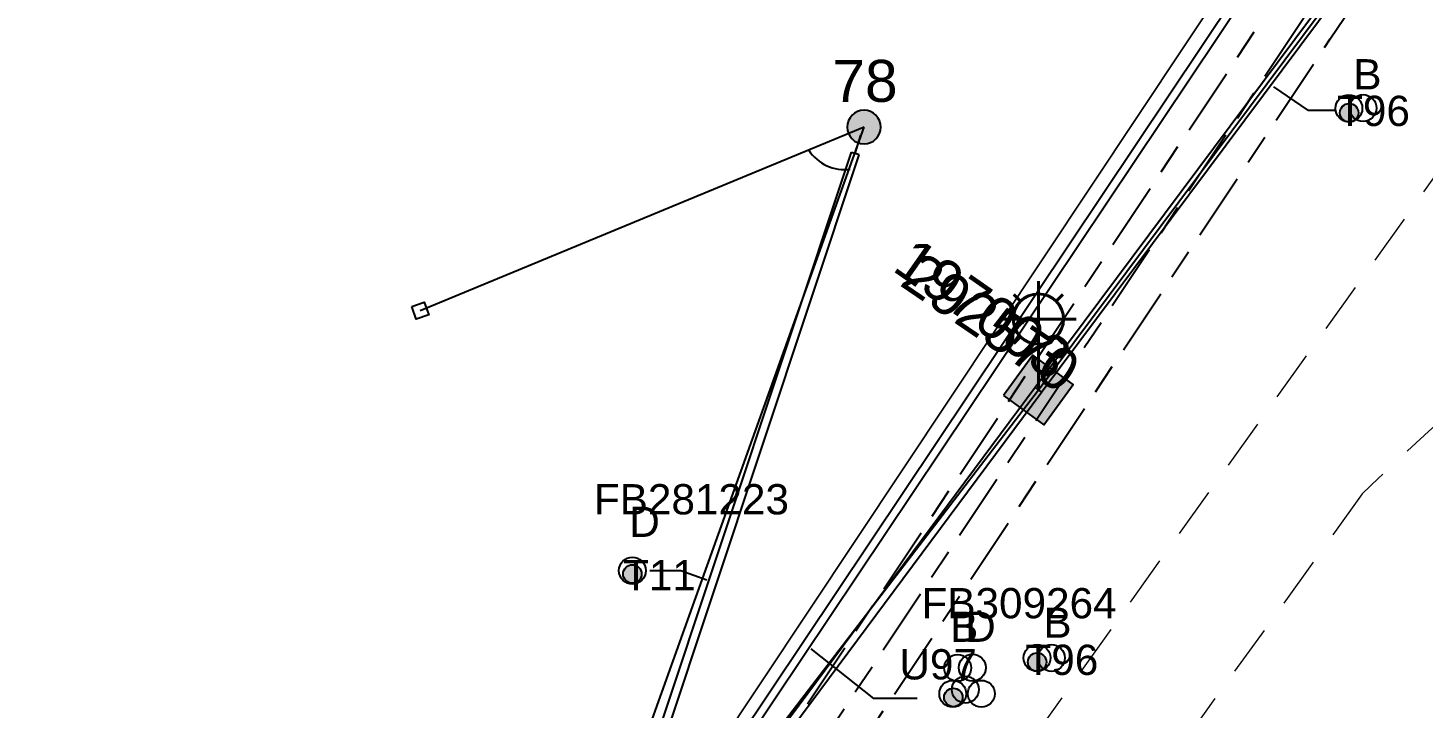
# Model space of a CAD drawing. Header units: metres. Extents: x 300929 to 302247, y 6244220 to 6246836.
# Drawn here: x 301293.7 to 301376.7, y 6244579.5 to 6244619.9 of the extents above; entities that cross this region are included whole.
import ezdxf
from ezdxf.enums import TextEntityAlignment as Align

# ---------------------------------------------------------------- set-up
doc = ezdxf.new("R2010")
doc.units = ezdxf.units.M
doc.linetypes.add('Cable Exist UG', pattern=[8.2, 4, -1.2, 1.8, -1.2])
doc.linetypes.add('Dash', pattern=[5, 3, -2])
doc.layers.get('0').update_dxf_attribs({"color": 6})
for name, color, linetype in [('_User Miscellaneous1', 7, 'Continuous'), ('Duct_SP_EXT', 7, 'Continuous'), ('Equip_SP_SL_EXT', 7, 'Continuous'), ('Mains_HV_MOD', 3, 'Continuous'), ('Mains_LV_EXT', 7, 'Continuous'), ('Services_SP_EXT', 7, 'Continuous'), ('SupportsOH_SP_TR_HV_LV_SL_EXT', 7, 'Continuous'), ('SupportsUG_SP_LV_SL_EXT', 7, 'Continuous')]:
    doc.layers.add(name, color=color, linetype=linetype)
for name, color, linetype, lineweight in [('Cadastre Developer_SP_EXT', 9, 'Continuous', 5), ('Cadastre Land Parcels_SP_EXT', 9, 'Continuous', 5), ('Cadastre Roads_SP_EXT', 9, 'Continuous', 5)]:
    doc.layers.add(name, color=color, linetype=linetype, lineweight=lineweight)
doc.styles.add('COLUMN_LABEL', font='arial.ttf')
doc.styles.add('iecARIAL', font='arial.ttf', dxfattribs={"height": 2})
doc.styles.add('POLE_LABEL', font='arial.ttf')
doc.styles.get("Standard").update_dxf_attribs({"font": 'arial.ttf'})

# ---------------------------------------------------------------- blocks, each defined once
blk = doc.blocks.new('COLUMN_EXT')
blk.add_hatch(color=256).paths.add_polyline_path([(-1.485, 1.485), (-1.485, -1.485), (1.485, -1.485), (1.485, 1.485)])
blk.add_lwpolyline([(-1.485, -1.485), (1.485, -1.485), (1.485, 1.485), (-1.485, 1.485)], close=True)
for tag, height, style, flags, p in [('ASSET_NUM', 2.5, 'COLUMN_LABEL', 8, (2, 2)), ('STRUCTURE_PLANT_NUMBER', 0.2, 'POLE_LABEL', 9, (1.813, 0.031)), ('STREET_CODE', 0.2, 'COLUMN_LABEL', 9, (1.813, -0.2))]:
    blk.add_attdef(tag, text='', height=height, dxfattribs=dict(style=style, flags=flags)).set_placement(p, align=Align.MIDDLE_LEFT)
at = {"flags": 9}
for tag, p in [('OWNED_BY', (1.813, -0.6)), ('STATE', (1.813, -0.8)), ('COLUMN_TYPE', (1.813, -0.4)), ('STREETNAME', (1.813, -1.6)), ('USAGE', (1.813, -1)), ('LEGEND', (1.813, -1.2)), ('LOCATION', (1.813, -1.4)), ('SUBURB', (1.813, -1.8)), ('NOTES', (1.813, -2))]:
    blk.add_attdef(tag, text='', height=0.2, dxfattribs=at).set_placement(p, align=Align.MIDDLE_LEFT)
at = {"flags": 1}
blk.add_attdef('Z', (1.813, -2.351), '', height=0.2, dxfattribs=at)
blk = doc.blocks.new('DUCT_EXT')
blk.add_circle((0, 0.8), 0.8)
at = {"flags": 1}
blk.add_attdef('Z', (0, 0), '', height=0.2, dxfattribs=at)
at = {"flags": 9}
for tag, p in [('DUCT_CODE', (0, 0)), ('XSECT_TYPE', (0, -0.2)), ('STATE', (0, -0.6)), ('FB_REFERENCE', (0, -0.4)), ('NOTES', (0, -0.8))]:
    blk.add_attdef(tag, text='', height=0.2, dxfattribs=at).set_placement(p, align=Align.MIDDLE_LEFT)
blk = doc.blocks.new('SL_LANTERN_EXT')
at = {"lineweight": 40}
for p, q in [((0, 1.968), (0, 6.468)), ((-1.459, 5.676), (-1.061, 5.278)), ((1.458, 5.676), (1.06, 5.278)), ((-2.25, 4.218), (2.25, 4.218)), ((-1.459, 2.759), (-1.061, 3.157)), ((0, 0), (0, 2.721)), ((1.458, 2.759), (1.06, 3.157))]:
    blk.add_line(p, q, dxfattribs=at)
blk.add_circle((0, 4.218), 1.5, dxfattribs=at)
at = {"style": 'iecARIAL', "flags": 8}
blk.add_attdef('ASSET_NUM', (1.5, 1.5), '', height=2.5, dxfattribs=at)
for tag, p, height, flags in [('CONSTRUCTED_VOLTAGE', (0.981, -0.653), 0.2, 9), ('CONTROL_TYPE', (0.981, -0.853), 0.2, 9), ('LNUMBER', (2.181, -3.253), 2.5, 8), ('OPERATING_VOLTAGE', (0.981, -1.653), 0.2, 9), ('ORIENTATION', (0.981, -1.853), 0.2, 9), ('LANTERN_PURPOSE', (0.981, -1.053), 0.2, 9), ('LANTERN_TYPE', (0.981, -1.253), 0.2, 9), ('NO_PHASES', (0.981, -1.453), 0.2, 9), ('OWNED_BY', (0.981, -2.053), 0.2, 9), ('STATE', (0.981, -2.253), 0.2, 9), ('CEXIST', (0.981, -2.653), 0.2, 9), ('USAGE', (0.981, -2.453), 0.2, 9), ('CNEW', (0.981, -2.853), 0.2, 9), ('CNUMBER', (0.981, -3.053), 0.2, 9), ('CREMOVE', (0.981, -3.253), 0.2, 9), ('CREPLACE', (0.981, -3.453), 0.2, 9), ('LKINGHEIGHT', (0.981, -3.653), 0.2, 9), ('LBRACKET', (0.981, -3.853), 0.2, 9), ('LBRACKETVOCAB', (0.981, -4.053), 0.2, 9), ('LCATEGORY', (0.981, -4.253), 0.2, 9), ('LCHARGE1', (0.981, -4.453), 0.2, 9), ('LCHARGE1PERCENT', (0.981, -4.653), 0.2, 9), ('LCHARGE2', (0.981, -4.853), 0.2, 9), ('LCHARGE2PERCENT', (0.981, -5.053), 0.2, 9), ('LCHARGE3', (0.981, -5.253), 0.2, 9), ('LCHARGE3PERCENT', (0.981, -5.453), 0.2, 9), ('LEXIST', (0.981, -5.653), 0.2, 9), ('LLAMP', (0.981, -5.853), 0.2, 9), ('LLAMPVOCAB', (0.981, -6.053), 0.2, 9), ('LMAST', (0.981, -6.253), 0.2, 9), ('LMASTVOCAB', (0.981, -6.453), 0.2, 9), ('LNEW', (0.981, -6.653), 0.2, 9), ('LANTNUMBER', (0.981, -6.853), 0.2, 9), ('LOUTREACH', (0.981, -7.253), 0.2, 9), ('LOUTREACHVOCAB', (0.981, -7.453), 0.2, 9), ('LRATECODE', (0.981, -7.653), 0.2, 9), ('LREMOVE', (0.981, -7.853), 0.2, 9), ('LREPLACE', (0.981, -8.053), 0.2, 9), ('LTYPE', (0.981, -8.253), 0.2, 9), ('LTYPEVOCAB', (0.981, -8.453), 0.2, 9), ('STREETNAME', (0.981, -9.253), 0.2, 9), ('LEGEND', (0.981, -8.653), 0.2, 9), ('LOCATION', (0.981, -8.853), 0.2, 9), ('NOTES', (0.981, -9.053), 0.2, 9), ('SUBURB', (0.981, -9.453), 0.2, 1)]:
    blk.add_attdef(tag, p, '', height=height, dxfattribs=dict(flags=flags))
blk = doc.blocks.new('CCP_EXT')
at = {"flags": 9}
for tag, p in [('USAGE', (0, -1.2)), ('LEGEND', (0, -1.4)), ('LIFE_SUPPORT', (0, -1.6)), ('STATE', (0, -1.8)), ('NOTES', (0, -2))]:
    blk.add_attdef(tag, text='', height=0.2, dxfattribs=at).set_placement(p, align=Align.MIDDLE_LEFT)
blk.add_wipeout([(0, 0.566), (0.566, 0), (0, -0.566), (-0.566, 0)])
blk.add_lwpolyline([(-0.566, 0), (0, 0.566), (0.566, 0), (0, -0.566), (-0.566, 0)])
at = {"flags": 1}
blk.add_attdef('Z', (0, 0), '', height=0.2, dxfattribs=at)
at = {"flags": 9}
for tag, p in [('CCP_TYPE', (0, 0)), ('OPERATING_VOLTAGE', (0, -0.6)), ('ORIENTATION', (0, -0.8)), ('CONSTRUCTED_VOLTAGE', (0, -0.2)), ('NO_PHASES', (0, -0.4)), ('OWNED_BY', (0, -1))]:
    blk.add_attdef(tag, text='', height=0.2, dxfattribs=at).set_placement(p, align=Align.MIDDLE_LEFT)
blk = doc.blocks.new('POLE_EXT')
blk.add_hatch(color=256).paths.add_polyline_path([(-1, 0, 1), (1, 0, 1)])
blk.add_lwpolyline([(-1, 0, 1), (1, 0, 1)], format="xyb", close=True)
for tag, height, flags, p in [('pNumber', 2.5, 8, (-17.84, 2.067)), ('OWNED_BY', 0.2, 9, (1.355, -0.4)), ('SPECIAL_USE', 0.2, 9, (1.355, -0.8)), ('PARENT', 0.2, 9, (1.355, -0.6)), ('cLV', 0.2, 9, (1.355, -1.4)), ('STATE', 0.2, 9, (1.355, -1)), ('hDepth', 0.2, 9, (1.355, -1.6)), ('USAGE', 0.2, 9, (1.355, -1.2)), ('cHV', 0.2, 9, (1.355, -2)), ('hDia', 0.2, 9, (1.355, -1.8)), ('LBRACKET', 0.2, 9, (1.355, -2.2)), ('LExisting', 0.2, 9, (1.355, -2.4)), ('cLinedev', 0.2, 9, (1.355, -3.4)), ('LANTNUMBER', 0.2, 9, (1.355, -2.6)), ('LOther', 0.2, 9, (1.355, -2.8)), ('LRemove', 0.2, 9, (1.355, -3)), ('LEGEND', 0.2, 9, (1.355, -3.2)), ('pExisting', 0.2, 9, (1.355, -3.8)), ('LOCATION', 0.2, 9, (1.355, -3.6)), ('PFNUMBER', 0.2, 9, (1.355, -4)), ('NEWPFNUMBER', 0.2, 9, (1.355, -4.2)), ('pFooting', 0.2, 9, (1.355, -4.4)), ('pNew', 0.2, 9, (1.355, -4.6)), ('pRelocate', 0.2, 9, (1.355, -5)), ('pRemove', 0.2, 9, (1.355, -5.2)), ('pReplace', 0.2, 9, (1.355, -5.4)), ('pStay', 0.2, 9, (1.355, -5.6)), ('pType', 0.2, 9, (1.355, -5.8)), ('cspan', 0.2, 9, (1.355, -6)), ('STREETNAME', 0.2, 9, (1.355, -6.2)), ('SUBURB', 0.2, 9, (1.355, -6.4)), ('NOTES', 0.2, 9, (1.355, -6.6)), ('OPERATED_BY', 0.2, 9, (1.355, -7.014)), ('MAINTAINED_BY', 0.2, 9, (1.355, -6.814))]:
    blk.add_attdef(tag, text='', height=height, dxfattribs=dict(flags=flags)).set_placement(p, align=Align.MIDDLE_LEFT)
at = {"style": 'POLE_LABEL'}
for tag, height, flags, p in [('ASSET_NUM', 2.5, 8, (2, 2)), ('STRUCTURE_PLANT_NUMBER', 0.2, 9, (1.355, 0.028)), ('STREET_CODE', 0.2, 9, (1.355, -0.2))]:
    blk.add_attdef(tag, text='', height=height, dxfattribs=dict(at, flags=flags)).set_placement(p, align=Align.MIDDLE_LEFT)
at = {"flags": 1}
blk.add_attdef('Z', (1.355, -7.328), '', height=0.2, dxfattribs=at)
blk = doc.blocks.new('CABLE_LARGE_EXT')
h = blk.add_hatch(color=256)
edge = h.paths.add_edge_path()
edge.add_arc((0, 0.55), 0.55, 0, 360)
blk.add_circle((0, 0.55), 0.55)
at = {"flags": 1}
blk.add_attdef('Z', (0, 0), '', height=0.2, dxfattribs=at)
at = {"flags": 9}
for tag, p in [('COND_CODE', (0, 0)), ('XSECT_SIZE', (0, -0.6)), ('STATE', (0, -0.4)), ('FB_REFERENCE', (0, -0.2)), ('NOTES', (0, -0.8))]:
    blk.add_attdef(tag, text='', height=0.2, dxfattribs=at).set_placement(p, align=Align.MIDDLE_LEFT)

msp = doc.modelspace()

# ---------------------------------------------------------------- linework, layer by layer
at = {"layer": '_User Miscellaneous1'}
for points in [[(301353.824, 6244598.396), (301377.872, 6244630.655)], [(301342.929, 6244612.466), (301343.259, 6244613.56)], [(301329.518, 6244565.686), (301330.307, 6244567.731), (301330.307, 6244567.731), (301353.824, 6244598.396)]]:
    msp.add_lwpolyline(points, dxfattribs=at)
at = {"layer": 'Cadastre Developer_SP_EXT', "linetype": 'Dash'}
for points in [[(301324.447, 6244524.215), (301322.959, 6244522.564), (301322.959, 6244522.564, -0.674446), (301319.068, 6244525.186), (301319.068, 6244525.186), (301322.155, 6244533.095), (301322.155, 6244533.095, -0.029829), (301330.233, 6244545.106), (301330.233, 6244545.106), (301380.901, 6244615.99), (301395.111, 6244635.275), (301395.111, 6244635.275, -0.103615), (301403.077, 6244644.007), (301403.077, 6244644.007), (301413.488, 6244652.598), (301413.488, 6244652.598, 0.020527), (301425.009, 6244663.056), (301425.009, 6244663.056), (301471.061, 6244726.406)], [(301472.7, 6244725.773, -0.051952), (301452.797, 6244688.889), (301452.797, 6244688.889), (301400.185, 6244617.534), (301400.185, 6244617.534, -0.054142), (301389.59, 6244606.267), (301389.59, 6244606.267, 0.033648), (301373.084, 6244592.214), (301373.084, 6244592.214), (301349.795, 6244559.837), (301333.962, 6244537.258), (301326.151, 6244526.252), (301324.481, 6244524.223)]]:
    msp.add_lwpolyline(points, format="xyb", dxfattribs=at)
at = {"layer": 'Cadastre Land Parcels_SP_EXT', "linetype": 'Continuous'}
msp.add_lwpolyline([(301365.35, 6244623.152), (301393.24, 6244665.07), (301405.811, 6244693.785), (301282.408, 6244711.309), (301260.853, 6244562.086), (301311.591, 6244554.745), (301323.368, 6244560.017), (301365.35, 6244623.152)], close=True, dxfattribs=at)
at = {"layer": 'Cadastre Roads_SP_EXT', "linetype": 'Continuous'}
msp.add_lwpolyline([(301416.263, 6244668.642), (301441.212, 6244725.216), (301450.052, 6244744.944), (301443.446, 6244755.294), (301442.792, 6244756.344), (301437.425, 6244764.959), (301405.811, 6244693.785), (301393.24, 6244665.07), (301374.333, 6244621.865), (301365.35, 6244623.152), (301323.368, 6244560.017), (301362.245, 6244543.348), (301370.016, 6244554.299), (301370.992, 6244555.584), (301380.12, 6244567.59), (301389.246, 6244579.594), (301398.371, 6244591.601), (301407.496, 6244603.609), (301411.772, 6244609.235), (301390.823, 6244611.448), (301416.263, 6244668.642)], close=True, dxfattribs=at)
at = {"layer": 'Duct_SP_EXT'}
for p, q in [((301377.68, 6244630.798), (301353.632, 6244598.539)), ((301378.065, 6244630.511), (301354.017, 6244598.252)), ((301329.86, 6244568.518), (301366.269, 6244622.928)), ((301330.259, 6244568.251), (301366.671, 6244622.666)), ((301324.941, 6244559.13), (301342.701, 6244612.542)), ((301325.377, 6244558.918), (301343.157, 6244612.39)), ((301342.701, 6244612.542), (301342.929, 6244612.466)), ((301343.157, 6244612.39), (301342.929, 6244612.466)), ((301353.635, 6244598.543), (301329.325, 6244565.829)), ((301354.02, 6244598.257), (301329.71, 6244565.543)), ((301353.632, 6244598.539), (301353.824, 6244598.396)), ((301353.635, 6244598.543), (301353.828, 6244598.4)), ((301354.017, 6244598.252), (301353.824, 6244598.396)), ((301354.02, 6244598.257), (301353.828, 6244598.4))]:
    msp.add_line(p, q, dxfattribs=at)
for points in [[(301371.449, 6244615.014), (301369.897, 6244615.014), (301367.825, 6244616.434)], [(301330.711, 6244587.664), (301332.557, 6244587.664), (301334.102, 6244587.108)], [(301346.604, 6244580.047), (301344.025, 6244580.047), (301340.298, 6244583.002)]]:
    msp.add_lwpolyline(points, dxfattribs=at)
at = {"layer": 'Mains_HV_MOD', "linetype": 'Cable Exist UG'}
msp.add_lwpolyline([(301333.022, 6244561.899), (301333.826, 6244563.109), (301336.178, 6244566.65), (301336.178, 6244566.65), (301371.178, 6244619.277), (301382.334, 6244636.045), (301384.818, 6244639.772), (301399.327, 6244661.581), (301502.763, 6244827.354), (301507.266, 6244834.571), (301507.266, 6244834.571), (301513.82, 6244845.075), (301517.388, 6244849.842), (301517.388, 6244849.842), (301520.436, 6244849.955), (301612.304, 6244935.87), (301610.327, 6244948.69), (301610.327, 6244948.69), (301611.585, 6244952.069), (301612.362, 6244954.208), (301613.221, 6244956.455), (301613.686, 6244958.333), (301613.686, 6244958.333, 0.085269), (301614.302, 6244966.407)], format="xyb", dxfattribs=at)
for points in [[(301331.006, 6244566.076), (301368.766, 6244622.862), (301368.766, 6244622.862), (301381.486, 6244641.989), (301381.486, 6244641.989), (301395.847, 6244663.599), (301436.965, 6244729.059), (301436.965, 6244729.059), (301512.049, 6244849.747), (301512.049, 6244849.747), (301512.729, 6244850.764)], [(301514.089, 6244849.284), (301397.645, 6244662.665), (301383.151, 6244640.881), (301380.67, 6244637.152), (301369.514, 6244620.383), (301332.989, 6244565.467)]]:
    msp.add_lwpolyline(points, dxfattribs=at)
at = {"layer": 'Mains_LV_EXT', "linetype": 'Continuous'}
msp.add_lwpolyline([(301340.165, 6244612.658, 0.287098), (301342.631, 6244611.528)], format="xyb", dxfattribs=at)
at = {"layer": 'Services_SP_EXT'}
msp.add_lwpolyline([(301325.159, 6244559.024), (301324.1, 6244559.959), (301343.451, 6244614.036)], dxfattribs=at)

# ---------------------------------------------------------------- block references
at = {"layer": 'Duct_SP_EXT'}
for name, p in [('DUCT_EXT', (301372.291, 6244614.351)), ('DUCT_EXT', (301373.136, 6244614.366)), ('CABLE_LARGE_EXT', (301372.309, 6244614.334)), ('DUCT_EXT', (301329.675, 6244586.85)), ('CABLE_LARGE_EXT', (301329.671, 6244586.903)), ('DUCT_EXT', (301353.747, 6244581.66)), ('DUCT_EXT', (301354.597, 6244581.658)), ('DUCT_EXT', (301349.018, 6244581.065)), ('DUCT_EXT', (301349.896, 6244581.079)), ('CABLE_LARGE_EXT', (301353.747, 6244581.66)), ('DUCT_EXT', (301348.732, 6244579.522)), ('DUCT_EXT', (301349.48, 6244579.773)), ('DUCT_EXT', (301350.432, 6244579.522)), ('CABLE_LARGE_EXT', (301348.767, 6244579.557))]:
    msp.add_blockref(name, p, dxfattribs=at)
at = {"layer": 'Equip_SP_SL_EXT'}
ref = msp.add_blockref('SL_LANTERN_EXT', (301353.824, 6244598.396), dxfattribs=at)
ref.add_attrib('ASSET_NUM', '197003', dxfattribs={"layer": '0', "height": 2.5, "rotation": 325.05434, "style": 'iecARIAL'}).set_placement((301355.324, 6244599.896), align=Align.MIDDLE_RIGHT)
at = {"layer": 'SupportsOH_SP_TR_HV_LV_SL_EXT'}
ref = msp.add_blockref('POLE_EXT', (301343.451, 6244614.036), dxfattribs=at)
ref.add_attrib('ASSET_NUM', '78', dxfattribs={"layer": '0', "height": 2.5, "style": 'POLE_LABEL'}).set_placement((301345.451, 6244614.786), align=Align.BOTTOM_RIGHT)
at = {"layer": 'SupportsUG_SP_LV_SL_EXT'}
ref = msp.add_blockref('COLUMN_EXT', (301353.824, 6244598.396), dxfattribs=dict(at, rotation=323.9726266423586))
ref.add_attrib('ASSET_NUM', '292570', dxfattribs={"layer": '0', "height": 2.5, "rotation": 325.75681, "style": 'COLUMN_LABEL'}).set_placement((301355.824, 6244599.146), align=Align.MIDDLE_RIGHT)

# ---------------------------------------------------------------- texts
at = {"layer": 'Duct_SP_EXT'}
for s, p in [('B', (301372.557, 6244616.277)), ('T96', (301371.589, 6244614.102)), ('FB281223', (301327.384, 6244590.995)), ('D', (301329.492, 6244589.655)), ('T11', (301329.118, 6244586.477)), ('FB309264', (301346.871, 6244584.814)), ('B', (301348.571, 6244583.414)), ('D', (301349.471, 6244583.414)), ('B', (301354.119, 6244583.656)), ('T96', (301353.055, 6244581.444)), ('U97', (301345.555, 6244581.178))]:
    msp.add_text(s, height=1.8, dxfattribs=at).set_placement(p)

# ---------------------------------------------------------------- next in the draw order: block references
at = {"layer": 'Services_SP_EXT', "rotation": 334.9587662837161}
msp.add_blockref('CCP_EXT', (301317.058, 6244603.115), dxfattribs=at)

# ---------------------------------------------------------------- next in the draw order: linework, layer by layer
at = {"layer": 'Services_SP_EXT'}
msp.add_lwpolyline([(301343.451, 6244614.036), (301317.058, 6244603.115)], dxfattribs=at)

doc.saveas('drawing.dxf')
